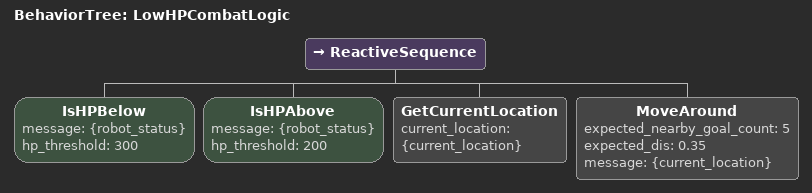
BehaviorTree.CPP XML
<root BTCPP_format="4">
  <BehaviorTree ID="LowHPCombatLogic">
    <ReactiveSequence>

      <IsHPBelow message="{robot_status}" hp_threshold="300"/>
      <IsHPAbove message="{robot_status}" hp_threshold="200"/>

      <!-- 中血：不管有没有被打，都小幅闪避 -->
      <GetCurrentLocation current_location="{current_location}"/>
      <MoveAround expected_nearby_goal_count="5"
                  expected_dis="0.35"
                  message="{current_location}"/>

    </ReactiveSequence>
  </BehaviorTree>
</root>
